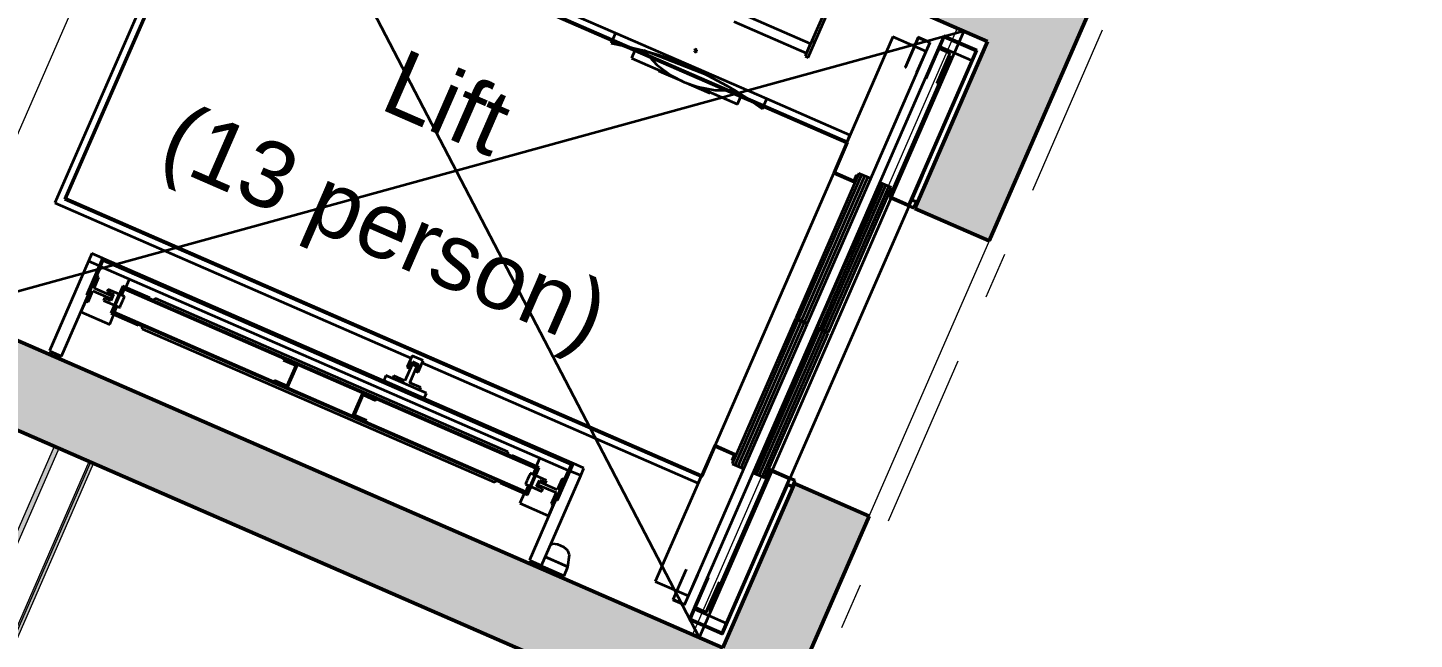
# Model space of a CAD drawing. Header units: millimetres. Extents: x -50172 to 90294, y -80883 to 25069.
# Drawn here: x 14930 to 19129, y -2247 to -393 of the extents above; entities that cross this region are included whole.
import ezdxf
from ezdxf.enums import TextEntityAlignment as Align

# ---------------------------------------------------------------- set-up
doc = ezdxf.new("R2010")
doc.units = ezdxf.units.MM
doc.header["$MEASUREMENT"] = 0
doc.linetypes.add('Double Dashed', pattern=[1093.611073, 529.166651, -211.666656, 141.111112, -211.666656])
for name, color, linetype in [('A-05-M_Gross_Int_Plant', 7, 'Continuous'), ('A-15-MG_Structural_Grid', 7, 'Continuous'), ('A-20-M_Floor_Slab', 7, 'Continuous'), ('A-25-M_Wall_Int', 7, 'Continuous'), ('ArchiCAD Doors', 7, 'Continuous'), ('New_A-05-M_Gross_Int_Circulation', 7, 'Continuous')]:
    doc.layers.add(name, color=color, linetype=linetype)
for name, color, linetype, lineweight, true_color in [('A-05-M_Gross_Int_Plant_Pen_No__74', 7, 'Continuous', 20, 0x606060), ('A-15-MG_Structural_Grid_Pen_No__163', 7, 'Continuous', 0, 0x750077), ('A-25-M_Wall_Int_Pen_No__107', 7, 'Continuous', 15, 0xa6a6a6), ('A-25-M_Wall_Int_Pen_No__27', 7, 'Continuous', 50, 0x2a2a2a), ('ArchiCAD Doors_Pen_No__27', 7, 'Continuous', 50, 0x2a2a2a), ('ArchiCAD Doors_Pen_No__43', 7, 'Continuous', 30, 0x444444), ('ArchiCAD Doors_Pen_No__63', 7, 'Continuous', 20, 0x606060), ('New_A-05-M_Gross_Int_Circulation_Pen_No__74', 7, 'Continuous', 20, 0x606060)]:
    doc.layers.add(name, color=color, linetype=linetype, lineweight=lineweight, true_color=true_color)
for name, color, linetype, lineweight in [('A-20-M_Floor_Slab_Pen_No__89', 8, 'Continuous', 20), ('A-25-M_Wall_Int_Pen_No__1', 7, 'Continuous', 13), ('A-80-M_Lift_Pen_No__8', 7, 'Continuous', 35), ('ArchiCAD Doors_Pen_No__1', 7, 'Continuous', 13), ('ArchiCAD Zone Stamps_Pen_No__9', 7, 'Continuous', 13), ('New_ArchiCAD Zone Stamps_Pen_No__9', 7, 'Continuous', 13)]:
    doc.layers.add(name, color=color, linetype=linetype, lineweight=lineweight)
doc.styles.add('GENERATED_STYLE_1', font='')
doc.styles.add('GENERATED_STYLE_3', font='')
doc.styles.add('GENERATED_STYLE_4', font='')
doc.styles.get('GENERATED_STYLE_1').set_extended_font_data('Arial', bold=True)
doc.styles.get('GENERATED_STYLE_3').set_extended_font_data('Arial')
doc.styles.get('GENERATED_STYLE_4').set_extended_font_data('Swis721 BT')

# ---------------------------------------------------------------- blocks, each defined once
blk = doc.blocks.new('Hub Circulation-First_INB 1250_26_1', base_point=(33468.4, -3160.1))
at = {"layer": 'New_A-05-M_Gross_Int_Circulation_Pen_No__74', "linetype": 'Continuous'}
blk.add_line((19055.2, 1744.8), (16671.1, -3722.7), dxfattribs=at)
at = {"layer": 'New_ArchiCAD Zone Stamps_Pen_No__9'}
for tag, height, style, p in [('ROOM_NAME', 250, 'GENERATED_STYLE_1', (32365.1, -1482.5)), ('zoneNameLine2', 250, 'GENERATED_STYLE_1', (32176.7, -1914.6)), ('ROOM_NUMBER', 200, 'GENERATED_STYLE_3', (31988.2, -2335.3)), ('measuredAreaCode', 200, 'GENERATED_STYLE_3', (31831.2, -2695.5)), ('DUMMY_649', 200, 'GENERATED_STYLE_3', (32138.6, -2829.5)), ('DUMMY_650', 200, 'GENERATED_STYLE_3', (32767.8, -3103.9)), ('DUMMY_651', 133.3, 'GENERATED_STYLE_3', (33047.1, -3210.4))]:
    blk.add_attdef(tag, text='', height=height, rotation=336.4404, dxfattribs=dict(at, style=style)).set_placement(p, align=Align.TOP_LEFT)
blk = doc.blocks.new('Female WC_INB 1254_45_1', base_point=(14764.2, -5063.3))
at = {"layer": 'A-05-M_Gross_Int_Plant_Pen_No__74', "linetype": 'Continuous'}
for p, q in [((15120.1, -1710.3), (14465.6, -3211.3)), ((17036.8, -2546.1), (15120.1, -1710.3)), ((16501.2, -3774.4), (17036.8, -2546.1)), ((13776.8, -2911), (12897.5, -4927.6)), ((14465.6, -3211.3), (13776.8, -2911)), ((16980.2, -3983.3), (16501.2, -3774.4)), ((15850.1, -6575.1), (16980.2, -3983.3)), ((12897.5, -4927.6), (13313.5, -5109)), ((13313.5, -5109), (13181.6, -5411.5)), ((13181.6, -5411.5), (15850.1, -6575.1))]:
    blk.add_line(p, q, dxfattribs=at)
at = {"layer": 'ArchiCAD Zone Stamps_Pen_No__9'}
for tag, height, style, p in [('ROOM_NAME', 250, 'GENERATED_STYLE_1', (14376.5, -3697.8)), ('zoneNameLine2', 250, 'GENERATED_STYLE_1', (14188, -4130)), ('ROOM_NUMBER', 200, 'GENERATED_STYLE_3', (13999.6, -4550.7)), ('measuredAreaCode', 200, 'GENERATED_STYLE_3', (13842.6, -4910.8)), ('DUMMY_649', 200, 'GENERATED_STYLE_3', (14150, -5044.8)), ('DUMMY_650', 200, 'GENERATED_STYLE_3', (14620.7, -5250.1)), ('DUMMY_651', 133.3, 'GENERATED_STYLE_3', (14899.9, -5356.6))]:
    blk.add_attdef(tag, text='', height=height, rotation=336.4404, dxfattribs=dict(at, style=style)).set_placement(p, align=Align.TOP_LEFT)
blk = doc.blocks.new('Slab_59_1', base_point=(641.9, -115.4))
at = {"layer": 'A-20-M_Floor_Slab_Pen_No__89', "linetype": 'Continuous', "flags": 128}
blk.add_lwpolyline([(14670.1, -1241.4), (15471.5, 596.5), (17744.8, -394.8), (16943.4, -2232.6)], close=True, dxfattribs=at)
blk = doc.blocks.new('Wall_34_1', base_point=(15243.3, 848.8))
at = {"layer": 'A-25-M_Wall_Int_Pen_No__107', "linetype": 'Continuous', "lineweight": 0, "true_color": 0x535353}
blk.add_hatch(color=251, dxfattribs=at).paths.add_polyline_path([(15370.7, 640.5), (17836.5, -434.7), (17892.4, -306.4), (15426.7, 768.8)])
at = {"layer": 'A-25-M_Wall_Int_Pen_No__27', "linetype": 'Continuous', "flags": 128}
for points in [[(17892.4, -306.4), (15426.7, 768.8)], [(15370.7, 640.5), (17836.5, -434.7)]]:
    blk.add_lwpolyline(points, dxfattribs=at)
blk = doc.blocks.new('Wall_35_1', base_point=(14386, -1117.5))
at = {"layer": 'A-25-M_Wall_Int_Pen_No__107', "linetype": 'Continuous', "lineweight": 0, "true_color": 0x535353}
blk.add_hatch(color=251, dxfattribs=at).paths.add_polyline_path([(14469.4, -1426.6), (17160.6, -2600.1), (17035.1, -2272.6), (14569.3, -1197.4)])
at = {"layer": 'A-25-M_Wall_Int_Pen_No__27', "linetype": 'Continuous', "flags": 128}
for points in [[(17035.1, -2272.6), (14569.3, -1197.4)], [(14469.4, -1426.6), (17160.6, -2600.1)]]:
    blk.add_lwpolyline(points, dxfattribs=at)
blk = doc.blocks.new('Wall_37_1', base_point=(14403.6, -3053.4))
at = {"layer": 'A-25-M_Wall_Int_Pen_No__107', "linetype": 'Continuous'}
for points in [[(15010.2, -1662.4), (14403.6, -3053.4), (14411.4, -3073.1), (15023.9, -1668.4)], [(14470.8, -3224.5), (15129.4, -1714.3), (15115.6, -1708.3), (14463.1, -3204.8)]]:
    blk.add_hatch(color=256, dxfattribs=at).paths.add_polyline_path(points)
at = {"layer": 'A-25-M_Wall_Int_Pen_No__1', "linetype": 'Continuous'}
for p, q in [((15023.9, -1668.4), (14411.4, -3073.1)), ((14463.1, -3204.8), (15115.6, -1708.3))]:
    blk.add_line(p, q, dxfattribs=at)
at = {"layer": 'A-25-M_Wall_Int_Pen_No__1', "linetype": 'Continuous', "flags": 128}
for points in [[(15010.2, -1662.4), (14403.6, -3053.4)], [(15129.4, -1714.3), (15010.2, -1662.4)], [(14470.8, -3224.5), (15129.4, -1714.3)]]:
    blk.add_lwpolyline(points, dxfattribs=at)
blk = doc.blocks.new('Door 19_6')
at = {"layer": 'ArchiCAD Doors_Pen_No__1', "linetype": 'Continuous'}
for p, q in [((-482.8, 0), (-482.8, -15)), ((482.8, 0), (482.8, -15)), ((-482.8, -15), (-482.8, -120)), ((482.8, -15), (482.8, -120)), ((-482.8, -120), (-482.8, -135)), ((482.8, -120), (482.8, -135))]:
    blk.add_line(p, q, dxfattribs=at)
at = {"layer": 'ArchiCAD Doors_Pen_No__43', "linetype": 'Continuous'}
for p, q in [((-472.8, 0), (-482.8, 0)), ((-482.8, 0), (-482.8, -135)), ((-406.8, 0), (-472.8, 0)), ((-472.8, 0), (-472.8, -135)), ((-406.8, -135), (-406.8, 0)), ((472.8, 0), (406.8, 0)), ((406.8, 0), (406.8, -135)), ((472.8, 0), (482.8, 0)), ((472.8, -135), (472.8, 0)), ((482.8, 0), (482.8, -135)), ((-472.8, -135), (-482.8, -135)), ((-472.8, -135), (-406.8, -135)), ((406.8, -135), (472.8, -135)), ((472.8, -135), (482.8, -135))]:
    blk.add_line(p, q, dxfattribs=at)
at = {"layer": 'ArchiCAD Doors_Pen_No__63', "linetype": 'Continuous'}
blk.add_line((406.8, 0), (406.8, 813.5), dxfattribs=at)
blk.add_arc((406.8, 0), 813.5, 90, 180, dxfattribs=at)
blk = doc.blocks.new('Wall_65_1', base_point=(18828.9, -4663.6))
at = {"layer": 'ArchiCAD Doors', "color": 251, "linetype": 'Continuous', "lineweight": 20, "true_color": 0x606060, "xscale": -0.9999999999999999, "zscale": 1000, "rotation": 66.44039320499522}
blk.add_blockref('Door 19_6', (19597.7, -2900.5), dxfattribs=at)
blk = doc.blocks.new('Simple Door Opening_12')
at = {"layer": 'ArchiCAD Doors_Pen_No__27', "linetype": 'Continuous'}
for p, q in [((-455, 0), (-455, 246)), ((455, 0), (455, 246))]:
    blk.add_line(p, q, dxfattribs=at)
blk = doc.blocks.new('Simple Door Opening_13')
at = {"layer": 'ArchiCAD Doors_Pen_No__27', "linetype": 'Continuous'}
for p, q in [((-450, 0), (-450, -246)), ((450, 0), (450, -246))]:
    blk.add_line(p, q, dxfattribs=at)
blk = doc.blocks.new('Wall_66_1', base_point=(19055.2, 1744.8))
at = {"layer": 'A-25-M_Wall_Int_Pen_No__107', "linetype": 'Continuous', "lineweight": 0, "true_color": 0x535353}
for points in [[(19055.2, 1744.8), (18693.8, 1531.5), (18473.1, 1025.3), (18698.6, 927)], [(18338.9, 102), (18113.4, 200.4), (17615.8, -940.9), (17841.3, -1039.2)], [(17477.5, -1873.3), (17252, -1775), (17035.1, -2272.6), (17160.6, -2600.1)]]:
    blk.add_hatch(color=251, dxfattribs=at).paths.add_polyline_path(points)
at = {"layer": 'A-25-M_Wall_Int_Pen_No__27', "linetype": 'Continuous', "flags": 128}
for points in [[(18698.6, 927), (19055.2, 1744.8)], [(18693.8, 1531.5), (18473.1, 1025.3)], [(18113.4, 200.4), (17892.4, -306.4)], [(17841.3, -1039.2), (18338.9, 102)], [(17836.5, -434.7), (17615.8, -940.9)], [(17252, -1775), (17035.1, -2272.6)], [(17160.6, -2600.1), (17477.5, -1873.3)]]:
    blk.add_lwpolyline(points, dxfattribs=at)
at = {"layer": 'ArchiCAD Doors', "color": 251, "linetype": 'Continuous', "lineweight": 20, "true_color": 0x606060, "xscale": -1, "zscale": 1000, "rotation": 246.4404159907759}
for name, p in [('Simple Door Opening_13', (18518.8, 514.5)), ('Simple Door Opening_12', (17433.9, -1357.9))]:
    blk.add_blockref(name, p, dxfattribs=at)
blk = doc.blocks.new('Standard grid marker')
at = {"layer": 'A-15-MG_Structural_Grid_Pen_No__163', "linetype": 'Double Dashed'}
blk.add_line((1000, 0), (29726, 0), dxfattribs=at)
at = {"layer": 'A-15-MG_Structural_Grid_Pen_No__163', "style": 'GENERATED_STYLE_4'}
for tag, p in [('AC_MarkerText_1_0', (-500, 41.2)), ('AC_MarkerText_1_1', (31226, 41.2))]:
    blk.add_attdef(tag, text='', height=350, rotation=90, dxfattribs=at).set_placement(p, align=Align.MIDDLE_CENTER)

msp = doc.modelspace()

# ---------------------------------------------------------------- linework, layer by layer
at = {"layer": 'A-80-M_Lift_Pen_No__8', "linetype": 'Continuous'}
for p, q in [((15491.5, 587.9), (16963.4, -2241.3)), ((15471.9, 130), (15012.2, -924.1)), ((15483.3, 101.1), (15041.2, -912.7)), ((15045.1, -911.2), (15484.8, 97.1)), ((17413.7, -740.7), (15483.3, 101.1)), ((15484.8, 97.1), (17409.8, -742.2)), ((17370, -283.1), (17304.4, -433.4)), ((17313.6, -437.4), (17379.1, -287.1)), ((16709.4, -409.6), (16584, -354.9)), ((17068.4, -374.1), (17288.4, -470.1)), ((17300.4, -442.6), (17080.4, -346.6)), ((17764.8, -403.4), (14690.1, -1250)), ((16709.4, -409.6), (16700.6, -429.7)), ((17167.7, -609.4), (16709.4, -409.6)), ((17704, -417.8), (17684, -463.6)), ((17804.8, -461.8), (17704, -417.8)), ((17764.8, -403.4), (17749.8, -437.8)), ((16699.4, -432.5), (16696.2, -439.8)), ((16696.2, -439.8), (16736, -448.5)), ((16733.5, -447.9), (16767.9, -462.9)), ((16751, -451.7), (16760.9, -453.9)), ((16760.9, -453.9), (16795.4, -462.4)), ((16770.8, -456.3), (16769.3, -459.7)), ((16948.7, -461), (16948.4, -462.6)), ((16949.6, -459.7), (16948.7, -461)), ((16950.9, -458.9), (16949.6, -459.7)), ((16952.5, -458.6), (16950.9, -458.9)), ((16954, -459), (16952.5, -458.6)), ((16955.3, -459.9), (16954, -459)), ((16956.1, -461.2), (16955.3, -459.9)), ((16956.4, -462.7), (16956.1, -461.2)), ((17749.8, -437.8), (16978.4, -2206.9)), ((17304.4, -433.4), (17284.4, -479.2)), ((17288.4, -470.1), (17300.4, -442.6)), ((17293.6, -483.2), (17313.6, -437.4)), ((17313.6, -437.4), (17304.4, -433.4)), ((17549.7, -421.4), (17411, -739.5)), ((17650.5, -465.4), (17549.7, -421.4)), ((17626.7, -422.3), (17586.8, -514)), ((17587.7, -514.4), (17627.2, -423.6)), ((17599, -933.8), (17804.8, -461.8)), ((17661.2, -438.4), (17621.6, -529.1)), ((17622.5, -529.5), (17662.5, -437.9)), ((17662.5, -437.9), (17626.7, -422.3)), ((17627.2, -423.6), (17661.2, -438.4)), ((17689.8, -455.3), (17649.8, -546.9)), ((17650.8, -547.3), (17690.3, -456.6)), ((17686.7, -464.8), (17705.5, -421.7)), ((17723.7, -470), (17689.8, -455.3)), ((17690.3, -456.6), (17722.4, -470.6)), ((17788.1, -492.6), (17692.7, -451.1)), ((17705.5, -421.7), (17800.8, -463.3)), ((16768.1, -462.5), (16758.1, -485.4)), ((16758.1, -485.4), (16878.2, -537.7)), ((16767.9, -462.9), (16768.1, -462.5)), ((16795.4, -462.4), (16842.7, -476.4)), ((16795.4, -462.4), (16808.7, -476.9)), ((16989.3, -538.2), (16795.4, -462.4)), ((16813.7, -482.3), (16835.3, -505.9)), ((16842.7, -476.4), (16914, -503.2)), ((16914, -503.2), (16937.3, -512.2)), ((16948.4, -462.6), (16948.7, -464.1)), ((16948.7, -464.1), (16949.5, -465.4)), ((16949.5, -465.4), (16950.8, -466.3)), ((16950.8, -466.3), (16952.3, -466.6)), ((16952.3, -466.6), (16953.9, -466.4)), ((17684, -463.6), (16952.5, -2141.1)), ((16953.9, -466.4), (16955.2, -465.5)), ((16955.2, -465.5), (16956.1, -464.2)), ((16956.1, -464.2), (16956.4, -462.7)), ((17284.4, -479.2), (17293.6, -483.2)), ((17482.6, -850.4), (17650.5, -465.4)), ((17724.3, -481.2), (17538.5, -907.5)), ((17542.4, -905.9), (17727.1, -482.4)), ((17800.8, -463.3), (17597.4, -929.9)), ((17722.4, -470.6), (17682.8, -561.3)), ((17683.8, -561.7), (17723.7, -470)), ((17684, -463.6), (17686.7, -464.8)), ((17727.1, -482.4), (17724.3, -481.2)), ((16835.3, -505.9), (16878.2, -537.7)), ((16840.6, -521.3), (16839.6, -523.6)), ((16839.6, -523.6), (16848.8, -527.6)), ((16849.8, -525.3), (16848.8, -527.6)), ((16848.8, -527.6), (16910.8, -554.7)), ((16878.2, -537.7), (16917.3, -558.1)), ((16937.3, -512.2), (16989.3, -538.2)), ((16989.3, -538.2), (17045.9, -568.3)), ((17586.8, -514), (17587.7, -514.4)), ((17621.6, -529.1), (17622.5, -529.5)), ((16917.3, -558.1), (16958.9, -572.9)), ((16924.3, -560.5), (16986.3, -587.6)), ((16958.9, -572.9), (17078.9, -625.3)), ((16958.9, -572.9), (17011.3, -582.7)), ((16986.3, -587.6), (16987.3, -585.3)), ((16986.3, -587.6), (16995.4, -591.6)), ((17011.3, -582.7), (17043.3, -582.5)), ((17045.9, -568.3), (17070.4, -582.3)), ((17050.7, -582.4), (17070.4, -582.3)), ((17070.4, -582.3), (17113, -609.6)), ((17649.8, -546.9), (17650.8, -547.3)), ((17682.8, -561.3), (17683.8, -561.7)), ((16995.4, -591.6), (16996.4, -589.3)), ((17078.9, -625.3), (17088.9, -602.3)), ((17088.9, -602.3), (17088.7, -602.8)), ((17088.7, -602.8), (17126.2, -619.2)), ((17090.1, -599.6), (17091.7, -595.9)), ((17124.3, -617.8), (17154.5, -639.7)), ((17158.9, -629.6), (17167.7, -609.4)), ((17419.8, -719.3), (17167.7, -609.4)), ((17154.5, -639.7), (17157.7, -632.3)), ((17409.8, -742.2), (17369.8, -833.9)), ((17373.7, -832.4), (17413.7, -740.7)), ((17411, -739.5), (17419.8, -719.3)), ((17011.4, -1659.5), (17371.2, -834.5)), ((17446.8, -834.8), (17255.5, -1273.6)), ((17264.4, -1277.5), (17455.8, -838.7)), ((17369.8, -833.9), (17433, -861.5)), ((17431.5, -857.5), (17373.7, -832.4)), ((17482.6, -850.4), (17446.8, -834.8)), ((17273.4, -1281.4), (17464.7, -842.6)), ((17282.3, -1285.3), (17473.7, -846.5)), ((17291.3, -1289.2), (17482.6, -850.4)), ((17511.9, -863.2), (17320.7, -1301.7)), ((17329.2, -1305.5), (17520.4, -866.9)), ((17337.6, -1309.2), (17528.9, -870.6)), ((17346.1, -1312.9), (17537.4, -874.3)), ((17354.6, -1316.5), (17545.8, -878)), ((17438.9, -840.6), (17431.5, -857.5)), ((17433, -861.5), (17441.6, -841.8)), ((17441.6, -841.8), (17438.9, -840.6)), ((17545.8, -878), (17511.9, -863.2)), ((17607.8, -914.8), (17639.6, -841.9)), ((17639.6, -841.9), (17639.1, -841.7)), ((15041.2, -912.7), (16971.6, -1754.5)), ((16970.1, -1750.6), (15045.1, -911.2)), ((17538.5, -907.5), (17599, -933.8)), ((17597.4, -929.9), (17542.4, -905.9)), ((17548.5, -898.2), (17544.7, -906.9)), ((17545.6, -907.3), (17549.4, -898.6)), ((17549.4, -898.6), (17548.5, -898.2)), ((17606.9, -915.5), (17620.2, -921.3)), ((17621.6, -920.8), (17607.8, -914.8)), ((17620.2, -921.3), (17612.6, -938.7)), ((17613.2, -940), (17621.6, -920.8)), ((15012.2, -924.1), (16090.9, -1394.4)), ((17239.2, -1758.8), (17599, -933.8)), ((17599, -933.8), (17613.2, -940)), ((17612.6, -938.7), (17599.4, -932.9)), ((15156.3, -1091.6), (15107.5, -1203.5)), ((15124, -1078.1), (15114, -1101)), ((15156.1, -1092.1), (15124, -1078.1)), ((15160.8, -1093.6), (15156.3, -1091.6)), ((15114, -1101), (14995.5, -1372.8)), ((15112.1, -1205.5), (15160.8, -1093.6)), ((15146.1, -1115), (15114, -1101)), ((15151.1, -1117.2), (15138.5, -1146.1)), ((15150.7, -1117), (16567.8, -1735)), ((15160.6, -1094.1), (15158.6, -1098.7)), ((15158.6, -1098.7), (16575.8, -1716.6)), ((16577.8, -1712), (15160.6, -1094.1)), ((15138.1, -1145.9), (15105.3, -1221.1)), ((15130.8, -1182.5), (15145.4, -1149.1)), ((15145.4, -1149.1), (15138.1, -1145.9)), ((15227.2, -1180.4), (15238.2, -1155.2)), ((15032.1, -1388.8), (15112.1, -1205.5)), ((15107.5, -1203.5), (15112.1, -1205.5)), ((15112.6, -1224.2), (15127.2, -1190.8)), ((15127.2, -1190.8), (15182.2, -1214.8)), ((15185.8, -1206.5), (15130.8, -1182.5)), ((15162.5, -1212.4), (15159.3, -1219.8)), ((15181.3, -1220.6), (15162.5, -1212.4)), ((15173.9, -1186.3), (15170.7, -1193.7)), ((15170.7, -1193.7), (15189.5, -1201.9)), ((15207.3, -1200.9), (15173.9, -1186.3)), ((15189.5, -1201.9), (15181.3, -1220.6)), ((15217.6, -1176.2), (15181.6, -1258.7)), ((15182.2, -1214.8), (15185.8, -1206.5)), ((15185.6, -1257.1), (15219.1, -1180.1)), ((15192.8, -1234.4), (15207.3, -1200.9)), ((15223.3, -1208.1), (15209.5, -1202.1)), ((15222.3, -1185.3), (15214.1, -1204.1)), ((15300.1, -1212.2), (15217.6, -1176.2)), ((15218.8, -1218.3), (15221.2, -1213)), ((15219.1, -1180.1), (15298.9, -1214.9)), ((15221.2, -1213), (15222.7, -1209.4)), ((15223.5, -1182.6), (15222.3, -1185.3)), ((16469, -1728.9), (15222.3, -1185.3)), ((15222.7, -1209.4), (15223.3, -1208.1)), ((16470.1, -1726.2), (15223.5, -1182.6)), ((15225.8, -1183.6), (15226, -1183.1)), ((15281, -1207.1), (15280.8, -1207.6)), ((15298.9, -1214.9), (15300.1, -1212.2)), ((15308.9, -1218.8), (15299.1, -1214.5)), ((15316.7, -1214), (15307.9, -1219.4)), ((16383.7, -1679.2), (15316.7, -1214)), ((15090.7, -1254.5), (15091.2, -1254.7)), ((15105.7, -1221.3), (15091.2, -1254.7)), ((15091.2, -1254.7), (15178.2, -1292.7)), ((15105.3, -1221.1), (15112.6, -1224.2)), ((15159.3, -1219.8), (15192.8, -1234.4)), ((15181.6, -1258.7), (15264.1, -1294.7)), ((15265.3, -1291.9), (15185.6, -1257.1)), ((15191.5, -1255.9), (15190.3, -1258.7)), ((15190.3, -1258.7), (16437, -1802.3)), ((15199.7, -1237.1), (15191.5, -1255.9)), ((16438.2, -1799.5), (15191.5, -1255.9)), ((15195.1, -1235.1), (15208.9, -1241.1)), ((15208.9, -1241.1), (15209.4, -1239.9)), ((15209.4, -1239.9), (15211, -1236.3)), ((15211, -1236.3), (15213.3, -1231)), ((15213.3, -1231), (15216.1, -1224.6)), ((15216.1, -1224.6), (15218.8, -1218.3)), ((15178.2, -1292.7), (15191.2, -1262.9)), ((15192.4, -1260.1), (15192.6, -1259.7)), ((15247.6, -1283.7), (15247.4, -1284.1)), ((15264.1, -1294.7), (15265.3, -1291.9)), ((15265.1, -1292.4), (15275, -1296.7)), ((15274.7, -1295.5), (15276.8, -1305.6)), ((17254.5, -1276), (17063.2, -1714.7)), ((17072.1, -1718.7), (17263.4, -1279.8)), ((17081, -1722.6), (17272.4, -1283.7)), ((17090, -1726.5), (17281.3, -1287.6)), ((17098.9, -1730.3), (17290.2, -1291.6)), ((17290.2, -1291.6), (17254.5, -1276)), ((17255.5, -1273.6), (17291.3, -1289.2)), ((17290.2, -1291.6), (17291.3, -1289.2)), ((15276.8, -1305.6), (16343.7, -1770.9)), ((17319.5, -1304.6), (17128.2, -1743.1)), ((17136.7, -1746.8), (17328, -1308.2)), ((17145.2, -1750.5), (17336.4, -1311.9)), ((17153.7, -1754.2), (17344.9, -1315.6)), ((17162.2, -1757.9), (17353.4, -1319.4)), ((17353.4, -1319.4), (17319.5, -1304.6)), ((17320.7, -1301.7), (17354.6, -1316.5)), ((14995.5, -1372.8), (15032.1, -1388.8)), ((15705.4, -1397.1), (15703.8, -1400.8)), ((15703.8, -1400.8), (15741.4, -1417.2)), ((15746.7, -1415.1), (15705.4, -1397.1)), ((15741.4, -1417.2), (15714.6, -1478.6)), ((15716.7, -1483.8), (15746.7, -1415.1)), ((16093.7, -1413.7), (16072.1, -1463.2)), ((16079.3, -1421), (16078.7, -1422.4)), ((16078.7, -1422.4), (16086, -1425.6)), ((16093.9, -1387.6), (16079.3, -1421)), ((16079.3, -1421), (16086.6, -1424.2)), ((16086, -1425.6), (16086.6, -1424.2)), ((16086.6, -1424.2), (16094.8, -1405.4)), ((16086.8, -1469.6), (16108.4, -1420.1)), ((16108.4, -1420.1), (16093.7, -1413.7)), ((16127.3, -1402.2), (16093.9, -1387.6)), ((16094.2, -1406.8), (16113, -1415)), ((16094.8, -1405.4), (16113.6, -1413.6)), ((16113.6, -1413.6), (16105.4, -1432.4)), ((16112.8, -1435.6), (16127.3, -1402.2)), ((16124.3, -1409), (16960.1, -1773.5)), ((15677.1, -1462.2), (15675.5, -1465.9)), ((15675.5, -1465.9), (15716.7, -1483.8)), ((15714.6, -1478.6), (15677.1, -1462.2)), ((16014.4, -1447.8), (16008, -1462.5)), ((16008, -1462.5), (16130.9, -1516.1)), ((16137.3, -1501.4), (16014.4, -1447.8)), ((16038.6, -1448.6), (16035.4, -1455.9)), ((16035.4, -1455.9), (16117, -1491.5)), ((16072.1, -1463.2), (16038.6, -1448.6)), ((16105.4, -1432.4), (16104.8, -1433.8)), ((16104.8, -1433.8), (16112.2, -1437)), ((16105.4, -1432.4), (16112.8, -1435.6)), ((16112.2, -1437), (16112.8, -1435.6)), ((15943.8, -1501), (15913.8, -1569.8)), ((15919.1, -1567.7), (15945.8, -1506.3)), ((15985, -1519), (15943.8, -1501)), ((15945.8, -1506.3), (15983.4, -1522.7)), ((16120.2, -1484.2), (16086.8, -1469.6)), ((16117, -1491.5), (16120.2, -1484.2)), ((16130.9, -1516.1), (16137.3, -1501.4)), ((15983.4, -1522.7), (15985, -1519)), ((15913.8, -1569.8), (15955, -1587.8)), ((15956.6, -1584.1), (15919.1, -1567.7)), ((15955, -1587.8), (15956.6, -1584.1)), ((16385.8, -1689.4), (16383.7, -1679.2)), ((17010.1, -1658.9), (16970.1, -1750.6)), ((16972.8, -1751.8), (17011.6, -1662.8)), ((17073.3, -1686.5), (17010.1, -1658.9)), ((17011.6, -1662.8), (17069.4, -1688)), ((16395.6, -1692), (16385.4, -1687.6)), ((16396.4, -1690.2), (16395.2, -1693)), ((16395.2, -1693), (16474.9, -1727.7)), ((16478.9, -1726.2), (16396.4, -1690.2)), ((16412.9, -1701.2), (16413.1, -1700.8)), ((16480.2, -1696.8), (16469.3, -1722)), ((16578, -1711.6), (16529.2, -1823.4)), ((16533.8, -1825.4), (16582.6, -1713.6)), ((16575.8, -1716.6), (16577.8, -1712)), ((16582.6, -1713.6), (16578, -1711.6)), ((16614.4, -1728), (16582.4, -1714)), ((17069.4, -1688), (17062, -1705)), ((17062, -1705), (17064.7, -1706.2)), ((17063.2, -1714.7), (17098.9, -1730.3)), ((17064.7, -1706.2), (17073.3, -1686.5)), ((16474.9, -1727.7), (16441.4, -1804.7)), ((16444.4, -1760.2), (16441.6, -1766.6)), ((16442.9, -1808.7), (16478.9, -1726.2)), ((16447.1, -1753.9), (16444.4, -1760.2)), ((16449.5, -1748.6), (16447.1, -1753.9)), ((16451, -1745), (16449.5, -1748.6)), ((16451.6, -1743.7), (16451, -1745)), ((16465.3, -1749.7), (16451.6, -1743.7)), ((16467.7, -1750.5), (16453.1, -1784)), ((16460.8, -1747.7), (16469, -1728.9)), ((16501.2, -1765.1), (16467.7, -1750.5)), ((16468.1, -1724.7), (16467.9, -1725.2)), ((16469, -1728.9), (16470.1, -1726.2)), ((16485.9, -2022.7), (16604.5, -1750.9)), ((16547.9, -1760.6), (16533.3, -1794.1)), ((16555.2, -1763.8), (16547.9, -1760.6)), ((16554.7, -1763.6), (16567.3, -1734.8)), ((16604.5, -1750.9), (16572.4, -1737)), ((16604.5, -1750.9), (16614.4, -1728)), ((16968.9, -1753.3), (16830.2, -2071.4)), ((16931, -2115.3), (17098.9, -1730.3)), ((16960.1, -1773.5), (16968.9, -1753.3)), ((16972.8, -1751.8), (16970.1, -1750.6)), ((16971.6, -1754.5), (16972.8, -1751.8)), ((17178.7, -1732.4), (16992.9, -2158.7)), ((16995.6, -2159.9), (17180.3, -1736.4)), ((17235.3, -1760.4), (17031.8, -2226.9)), ((17033.4, -2230.9), (17239.2, -1758.8)), ((17128.2, -1743.1), (17162.2, -1757.9)), ((17239.2, -1758.8), (17178.7, -1732.4)), ((17182.6, -1737.4), (17179.6, -1744.3)), ((17179.6, -1744.3), (17180.5, -1744.7)), ((17180.3, -1736.4), (17235.3, -1760.4)), ((17180.5, -1744.7), (17183.5, -1737.8)), ((17238.8, -1759.7), (17252.1, -1765.5)), ((17253.4, -1765), (17239.2, -1758.8)), ((16343.7, -1770.9), (16352.6, -1765.5)), ((16351, -1766.4), (16361.2, -1770.9)), ((16361.6, -1770), (16360.4, -1772.7)), ((16360.4, -1772.7), (16442.9, -1808.7)), ((16441.4, -1804.7), (16361.6, -1770)), ((16379.5, -1777.8), (16379.7, -1777.3)), ((16433.3, -1804.5), (16420.3, -1834.3)), ((16434.7, -1801.3), (16434.5, -1801.7)), ((16437, -1802.3), (16438.2, -1799.5)), ((16437.7, -1775.5), (16437.2, -1776.7)), ((16437.2, -1776.7), (16451, -1782.7)), ((16439.3, -1771.9), (16437.7, -1775.5)), ((16438.2, -1799.5), (16446.4, -1780.7)), ((16441.6, -1766.6), (16439.3, -1771.9)), ((16453.1, -1784), (16486.6, -1798.6)), ((16471, -1783), (16479.2, -1764.2)), ((16489.8, -1791.2), (16471, -1783)), ((16478.3, -1770.1), (16474.7, -1778.4)), ((16474.7, -1778.4), (16529.7, -1802.3)), ((16533.3, -1794.1), (16478.3, -1770.1)), ((16479.2, -1764.2), (16498, -1772.4)), ((16486.6, -1798.6), (16489.8, -1791.2)), ((16498, -1772.4), (16501.2, -1765.1)), ((16529.7, -1802.3), (16515.1, -1835.8)), ((16522.4, -1839), (16555.2, -1763.8)), ((17199.5, -1851.1), (17231.3, -1778.3)), ((17244.5, -1782.9), (17231.2, -1777.1)), ((17231.3, -1778.3), (17245, -1784.3)), ((17252.1, -1765.5), (17244.5, -1782.9)), ((17245, -1784.3), (17253.4, -1765)), ((16420.3, -1834.3), (16507.4, -1872.2)), ((16529.2, -1823.4), (16449.3, -2006.7)), ((16507.4, -1872.2), (16522, -1838.8)), ((16515.1, -1835.8), (16522.4, -1839)), ((16529.2, -1823.4), (16533.8, -1825.4)), ((16507.4, -1872.2), (16507.8, -1872.4)), ((17199, -1850.9), (17199.5, -1851.1)), ((16519.7, -1957.8), (16513.1, -1960.4)), ((16535.5, -1959.2), (16519.7, -1957.8)), ((16544.6, -1963.2), (16535.5, -1959.2)), ((16553.8, -1967.2), (16544.6, -1963.2)), ((16565.5, -1977.8), (16553.8, -1967.2)), ((16449.3, -2006.7), (16485.9, -2022.7)), ((16565.9, -2027), (16497.1, -1997.1)), ((16497.1, -1997.1), (16524.6, -2009.1)), ((16524.6, -2009.1), (16565.9, -2027)), ((16570.7, -1991), (16565.5, -1977.8)), ((16565.9, -2027), (16570.7, -1991)), ((16472.2, -2016.7), (16471.4, -2018.6)), ((16471.4, -2018.6), (16553.9, -2054.5)), ((16553.9, -2054.5), (16565.9, -2027)), ((16923.3, -2035.6), (16883.3, -2127.3)), ((16884.6, -2126.7), (16924.2, -2036)), ((16958.1, -2050.8), (16918.5, -2141.5)), ((16919, -2142.8), (16959, -2051.2)), ((16924.2, -2036), (16923.3, -2035.6)), ((16959, -2051.2), (16958.1, -2050.8)), ((16830.2, -2071.4), (16931, -2115.3)), ((16990.3, -2059.4), (16950.4, -2151.1)), ((16951.7, -2150.5), (16991.2, -2059.8)), ((17023.3, -2073.8), (16983.8, -2164.5)), ((16984.3, -2165.8), (17024.2, -2074.2)), ((16991.2, -2059.8), (16990.3, -2059.4)), ((17024.2, -2074.2), (17023.3, -2073.8)), ((16883.3, -2127.3), (16919, -2142.8)), ((16918.5, -2141.5), (16884.6, -2126.7)), ((16952.5, -2141.1), (16932.5, -2186.9)), ((16955.3, -2142.3), (16952.5, -2141.1)), ((16936.5, -2185.4), (16955.3, -2142.3)), ((16949.3, -2156), (17044.6, -2197.6)), ((16950.4, -2151.1), (16984.3, -2165.8)), ((16983.8, -2164.5), (16951.7, -2150.5)), ((16992.9, -2158.7), (16995.6, -2159.9)), ((16932.5, -2186.9), (17033.4, -2230.9)), ((17031.8, -2226.9), (16936.5, -2185.4)), ((16978.4, -2206.9), (16963.4, -2241.3))]:
    msp.add_line(p, q, dxfattribs=at)

# ---------------------------------------------------------------- block references
at = {"layer": 'A-05-M_Gross_Int_Plant', "linetype": 'Continuous'}
ref = msp.add_blockref('Female WC_INB 1254_45_1', (14764.2, -5063.3), dxfattribs=at)
ref.add_attrib('ROOM_NAME', 'Female WC', dxfattribs={"layer": 'ArchiCAD Zone Stamps_Pen_No__9', "color": 7, "height": 250, "rotation": 336.4404, "style": 'GENERATED_STYLE_1'}).set_placement((14376.5, -3697.8), align=Align.TOP_LEFT)
ref.add_attrib('ROOM_NUMBER', 'INB 1254', dxfattribs={"layer": 'ArchiCAD Zone Stamps_Pen_No__9', "color": 7, "height": 200, "rotation": 336.4404, "style": 'GENERATED_STYLE_3'}).set_placement((13999.6, -4550.7), align=Align.TOP_LEFT)
ref.add_attrib('zoneNameLine2', 'ID. FF161', dxfattribs={"layer": 'ArchiCAD Zone Stamps_Pen_No__9', "color": 7, "height": 250, "rotation": 336.4404, "style": 'GENERATED_STYLE_1'}).set_placement((14188, -4130), align=Align.TOP_LEFT)
ref.add_attrib('measuredAreaCode', 'A: ', dxfattribs={"layer": 'ArchiCAD Zone Stamps_Pen_No__9', "color": 7, "height": 200, "rotation": 336.4404, "style": 'GENERATED_STYLE_3'}).set_placement((13842.6, -4910.8), align=Align.TOP_LEFT)
ref.add_attrib('DUMMY_649', '11.9', dxfattribs={"layer": 'ArchiCAD Zone Stamps_Pen_No__9', "color": 7, "height": 200, "rotation": 336.4404, "style": 'GENERATED_STYLE_3'}).set_placement((14150, -5044.8), align=Align.TOP_LEFT)
ref.add_attrib('DUMMY_650', ' m', dxfattribs={"layer": 'ArchiCAD Zone Stamps_Pen_No__9', "color": 7, "height": 200, "rotation": 336.4404, "style": 'GENERATED_STYLE_3'}).set_placement((14620.7, -5250.1), align=Align.TOP_LEFT)
ref.add_attrib('DUMMY_651', '2', dxfattribs={"layer": 'ArchiCAD Zone Stamps_Pen_No__9', "color": 7, "height": 133.3, "rotation": 336.4404, "style": 'GENERATED_STYLE_3'}).set_placement((14899.9, -5356.6), align=Align.TOP_LEFT)
at = {"layer": 'A-15-MG_Structural_Grid', "color": 8, "linetype": 'Continuous', "lineweight": 15, "zscale": 1000, "rotation": 246.440411583993}
msp.add_blockref('Standard grid marker', (26014.6, 17557.1), dxfattribs=at)
at = {"layer": 'A-20-M_Floor_Slab', "color": 8, "linetype": 'Continuous', "lineweight": 20}
msp.add_blockref('Slab_59_1', (641.9, -115.4), dxfattribs=at)
at = {"layer": 'A-25-M_Wall_Int', "color": 250, "lineweight": 50, "true_color": 0x2a2a2a}
for name, p in [('Wall_66_1', (19055.2, 1744.8)), ('Wall_65_1', (18828.9, -4663.6)), ('Wall_34_1', (15243.3, 848.8)), ('Wall_35_1', (14386, -1117.5)), ('Wall_37_1', (14403.6, -3053.4))]:
    msp.add_blockref(name, p, dxfattribs=at)
at = {"layer": 'New_A-05-M_Gross_Int_Circulation', "linetype": 'Continuous'}
msp.add_blockref('Hub Circulation-First_INB 1250_26_1', (33468.4, -3160.1), dxfattribs=at)

# ---------------------------------------------------------------- texts
at = {"layer": 'A-80-M_Lift_Pen_No__8', "linetype": 'Continuous', "char_height": 200, "attachment_point": 5, "rotation": 336.4404, "style": 'GENERATED_STYLE_4'}
for s, insert in [('\\A1;{\\fSwis721 BT|b0|i0|c0|p34; Lift}', (16165.2, -605.1)), ('\\A1;{\\fSwis721 BT|b0|i0|c0|p34;(13 person)}', (16001.7, -1020))]:
    msp.add_mtext(s, dxfattribs=dict(at, insert=insert))

doc.saveas('drawing.dxf')
